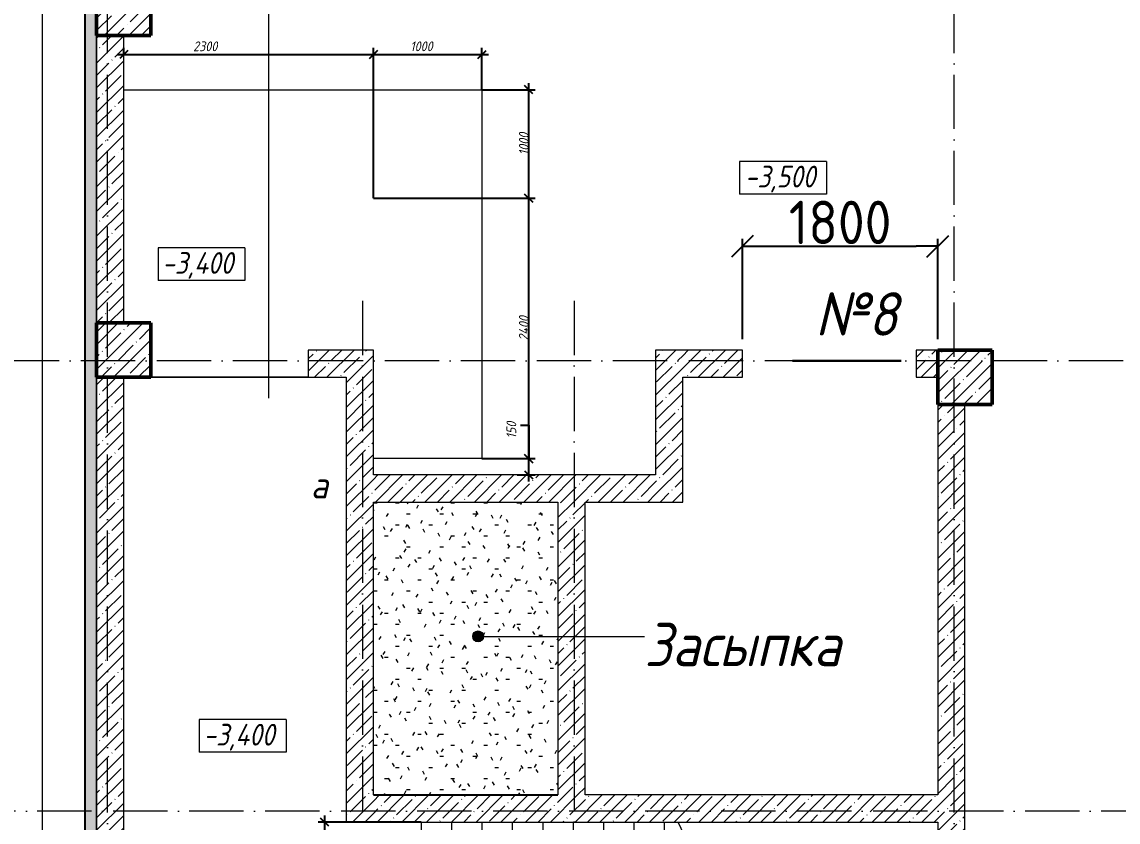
# Model space of a CAD drawing. Header units: millimetres. Extents: x -401725 to 250493, y 305116 to 802890.
# Drawn here: x -353889 to -343790, y 460747 to 468122 of the extents above; entities that cross this region are included whole.
import ezdxf

# ---------------------------------------------------------------- set-up
doc = ezdxf.new("R2010")
doc.units = ezdxf.units.MM
doc.linetypes.add('200_ШТРИХ_ш1п0_6_', pattern=[160, 100, -60])
doc.linetypes.add('50_200_ШТРИХ_1Т_ш5_п1_п1_', pattern=[700, 500, -100, 0, -100])
for name, color, linetype, lineweight in [('A-____-____-DIMS', 7, 'Continuous', 9), ('A-____-NOTE-TEXT', 7, 'Continuous', 9), ('A-FLOR-____-MCUT', 7, 'Continuous', 25), ('A-FLOR-____-OTLN', 7, 'Continuous', 9), ('A-FLOR-____-PATT-1', 7, 'Continuous', 9), ('A-WALL-____-MCUT', 7, 'Continuous', 13), ('A-WALL-____-MCUT-1', 7, 'Continuous', 9), ('A-WALL-____-MCUT-3', 7, 'Continuous', 9), ('A-WALL-____-PATT-1', 7, 'Continuous', 9), ('G-____-____-DIMS', 7, 'Continuous', 9), ('G-____-____-TEXT', 7, 'Continuous', 9), ('S-COLS-____-MCUT', 7, 'Continuous', 50), ('S-COLS-____-OTLN', 7, 'Continuous', 9), ('S-GRID-____-OTLN-1', 7, '50_200_ШТРИХ_1Т_ш5_п1_п1_', 9), ('S-STRS-____-MBND', 7, 'Continuous', 9), ('S-STRS-____-OTLN-1', 7, 'Continuous', 9)]:
    doc.layers.add(name, color=color, linetype=linetype, lineweight=lineweight)
doc.layers.add('A-DETL-GENF-OTLN-4', color=9, linetype='200_ШТРИХ_ш1п0_6_', lineweight=9, true_color=0x808080)
doc.layers.add('A-DETL-GENF-OTLN-5', color=7, linetype='Continuous', lineweight=5, true_color=0xc0c0c0)
doc.styles.add('ISOCPEUR_I', font='isocpeui.ttf', dxfattribs={"width": 0.9, "height": 2.5})
doc.styles.add('ISOCPEUR_I_2', font='isocpeui.ttf', dxfattribs={"width": 0.85, "height": 2.3})
doc.styles.add('ISOCPEUR_I_7', font='isocpeui.ttf', dxfattribs={"width": 0.9, "height": 90})
doc.styles.add('СПДС', font='isocpeur.ttf', dxfattribs={"width": 0.9})
doc.dimstyles.new('ISO-1_8_0_9К_СРЕДНИЙ_Кладочные', dxfattribs={"dimscale": 304.8, "dimtxt": 89.638306, "dimasz": 0.246063, "dimexe": 0.19685, "dimexo": 0, "dimgap": 0, "dimtad": 1, "dimdec": 3, "dimrnd": 0.001, "dimdsep": 46, "dimtxsty": 'ISOCPEUR_I_7', "dimblk1": 'OBLIQUE', "dimblk2": 'OBLIQUE', "dimsah": 1, "dimcen": 0.09, "dimdle": 0.19685, "dimazin": 0, "dimtfac": 1, "dimtdec": 4, "dimtix": 1, "dimtmove": 2, "dimatfit": 3, "dimfxl": 1, "dimtvp": 1, "dimtolj": 1, "dimtzin": 0, "dimarcsym": 2})
doc.dimstyles.new('ISO-1_8_0_9К_СРЕДНИЙ_Кладочные_1', dxfattribs={"dimscale": 304.8, "dimtxt": 89.638306, "dimasz": 0.246063, "dimexe": 0.19685, "dimexo": 0, "dimgap": 0, "dimtad": 1, "dimdec": 3, "dimrnd": 0.001, "dimdsep": 46, "dimtxsty": 'ISOCPEUR_I_7', "dimblk1": 'OBLIQUE', "dimblk2": 'OBLIQUE', "dimsah": 1, "dimcen": 0.09, "dimdle": 0.19685, "dimazin": 0, "dimtfac": 1, "dimtdec": 4, "dimtix": 1, "dimtmove": 0, "dimatfit": 3, "dimfxl": 1, "dimtvp": 1, "dimtolj": 1, "dimtzin": 0, "dimarcsym": 2})
doc.dimstyles.new('ISO-1_8_0_9К_СРЕДНИЙ_Кладочные_2', dxfattribs={"dimscale": 304.8, "dimtxt": 89.638306, "dimasz": 0.246063, "dimexe": 0.19685, "dimexo": 0, "dimgap": 0, "dimtad": 1, "dimdec": 3, "dimrnd": 0.001, "dimdsep": 46, "dimtxsty": 'ISOCPEUR_I_7', "dimblk1": 'OBLIQUE', "dimblk2": 'OBLIQUE', "dimsah": 1, "dimcen": 0.09, "dimdle": 0.19685, "dimazin": 0, "dimtfac": 1, "dimtdec": 4, "dimtix": 1, "dimtmove": 1, "dimatfit": 3, "dimfxl": 1, "dimtvp": 1, "dimtolj": 1, "dimtzin": 0, "dimarcsym": 2})
doc.dimstyles.new('Размера А3', dxfattribs={"dimtxt": 200, "dimasz": 100, "dimexe": 70, "dimexo": 100, "dimgap": 20, "dimtad": 1, "dimdec": 0, "dimrnd": 10, "dimzin": 0, "dimdsep": 46, "dimtxsty": 'СПДС', "dimblk": 'ARROWHEAD_6', "dimcen": 1, "dimclrd": 256, "dimclre": 256, "dimclrt": 256, "dimazin": 0, "dimtfac": 1, "dimtdec": 0, "dimtmove": 2, "dimatfit": 3, "dimfxl": 1, "dimtolj": 1, "dimtzin": 0, "dimarcsym": 0})
pattern_1 = [(45, (-350751.34, 459015.94), (-114.0493, 114.0493), []), (45, (-350637.3, 459015.94), (-114.0493, 114.0493), [201.612, -40.322, 3.353, -36.97])]

# ---------------------------------------------------------------- blocks, each defined once
blk = doc.blocks.new('BSC_Колонна _Прямоугольная - 500х500-V91-АР1_Кладочный план подвала в осях 1-64_А-ГГ')
at = {"layer": 'S-COLS-____-OTLN'}
h = blk.add_hatch(dxfattribs=at)
h.set_pattern_fill('FP_103', color=256, style=0, pattern_type=2)
h.set_pattern_definition([(45, (-5550, -5831.04), (-114.0493, 114.0493), []), (45, (-5435.95, -5831.04), (-114.0493, 114.0493), [201.613, -40.323, 3.353, -36.97])])
h.paths.add_polyline_path([(-250, -250), (250, -250), (250, 250), (-250, 250)], flags=0)
at = {"layer": 'S-COLS-____-MCUT'}
for p, q in [((250, 250), (-250, 250)), ((-250, 250), (-250, -250)), ((250, -250), (250, 250)), ((-250, -250), (250, -250))]:
    blk.add_line(p, q, dxfattribs=at)
blk = doc.blocks.new('BSC_Колонна _Прямоугольная - 500х500-V148-АР1_Кладочный план подвала в осях 1-64_А-ГГ')
at = {"layer": 'S-COLS-____-OTLN'}
h = blk.add_hatch(dxfattribs=at)
h.set_pattern_fill('FP_164', color=256, style=0, pattern_type=2)
h.set_pattern_definition([(45, (2200, -9231.04), (-114.0493, 114.0493), []), (45, (2314.05, -9231.04), (-114.0493, 114.0493), [201.612, -40.322, 3.353, -36.97])])
h.paths.add_polyline_path([(-250, -250), (250, -250), (250, 250), (-250, 250)], flags=0)
at = {"layer": 'S-COLS-____-MCUT'}
for p, q in [((250, 250), (-250, 250)), ((-250, 250), (-250, -250)), ((250, -250), (250, 250)), ((-250, -250), (250, -250))]:
    blk.add_line(p, q, dxfattribs=at)
blk = doc.blocks.new('BSC_Колонна _Прямоугольная - 500х500-V149-АР1_Кладочный план подвала в осях 1-64_А-ГГ')
at = {"layer": 'S-COLS-____-OTLN'}
h = blk.add_hatch(dxfattribs=at)
h.set_pattern_fill('FP_165', color=256, style=0, pattern_type=2)
h.set_pattern_definition([(45, (2200, -6081.04), (-114.0493, 114.0493), []), (45, (2314.05, -6081.04), (-114.0493, 114.0493), [201.612, -40.322, 3.353, -36.97])])
h.paths.add_polyline_path([(-250, -250), (250, -250), (250, 250), (-250, 250)], flags=0)
at = {"layer": 'S-COLS-____-MCUT'}
for p, q in [((250, 250), (-250, 250)), ((-250, 250), (-250, -250)), ((250, -250), (250, 250)), ((-250, -250), (250, -250))]:
    blk.add_line(p, q, dxfattribs=at)
blk = doc.blocks.new('DET_L_Имитация разреза_ISO2-5 - Вправо-27489999-АР1_Кладочный план подвала в осях 1-64_А-ГГ')
at = {"layer": 'A-DETL-GENF-OTLN-5'}
blk.add_line((143, 0), (4394, 0), dxfattribs=at)
blk = doc.blocks.new('Высотные отметки - 9_5х3_5_h_-17668430-АР1_Кладочный план подвала в осях 1-64_А-ГГ')
at = {"layer": 'G-____-____-DIMS'}
for p, q in [((-4, 3), (-4, 0)), ((4, 3), (-4, 3)), ((4, 3), (4, 0)), ((4, 0), (-4, 0))]:
    blk.add_line(p, q, dxfattribs=at)
blk = doc.blocks.new('_Oblique')
at = {"color": 0, "linetype": 'ByBlock', "lineweight": -2}
blk.add_line((-0.5, -0.5), (0.5, 0.5), dxfattribs=at)
blk = doc.blocks.new('*D8262')
at = {"layer": 'A-____-____-DIMS', "color": 0, "lineweight": -2, "transparency": 16777216}
for p, q in [((-352951, 467813), (-352951, 467882)), ((-350651, 466497), (-350651, 467882)), ((-353011, 467822), (-350591, 467822))]:
    blk.add_line(p, q, dxfattribs=at)
at = {"layer": 'Defpoints', "color": 0, "transparency": 16777216}
for p in [(-352951, 467813), (-350651, 467822), (-350651, 466497)]:
    blk.add_point(p, dxfattribs=at)
at = {"layer": 'A-____-____-DIMS', "color": 0, "lineweight": -2, "transparency": 16777216, "xscale": 75, "yscale": 75, "zscale": 75, "rotation": 180}
blk.add_blockref('_Oblique', (-352951, 467822), dxfattribs=at)
at = {"layer": 'A-____-____-DIMS', "color": 0, "lineweight": -2, "transparency": 16777216, "xscale": 75, "yscale": 75, "zscale": 75}
blk.add_blockref('_Oblique', (-350651, 467822), dxfattribs=at)
at = {"layer": 'A-____-____-DIMS', "color": 0, "transparency": 16777216, "insert": (-352312, 467942), "char_height": 90, "width": 546.1, "attachment_point": 1, "line_spacing_factor": 1.149209, "style": 'ISOCPEUR_I_7'}
blk.add_mtext('\\A1;2300', dxfattribs=at)
blk = doc.blocks.new('*D8263')
at = {"layer": 'A-____-____-DIMS', "color": 0, "lineweight": -2, "transparency": 16777216}
for p, q in [((-350651, 466497), (-350651, 467882)), ((-349651, 467497), (-349651, 467882)), ((-350711, 467822), (-349591, 467822))]:
    blk.add_line(p, q, dxfattribs=at)
at = {"layer": 'Defpoints', "color": 0, "transparency": 16777216}
for p in [(-349651, 467822), (-349651, 467497), (-350651, 466497)]:
    blk.add_point(p, dxfattribs=at)
at = {"layer": 'A-____-____-DIMS', "color": 0, "lineweight": -2, "transparency": 16777216, "xscale": 75, "yscale": 75, "zscale": 75, "rotation": 180}
blk.add_blockref('_Oblique', (-350651, 467822), dxfattribs=at)
at = {"layer": 'A-____-____-DIMS', "color": 0, "lineweight": -2, "transparency": 16777216, "xscale": 75, "yscale": 75, "zscale": 75}
blk.add_blockref('_Oblique', (-349651, 467822), dxfattribs=at)
at = {"layer": 'A-____-____-DIMS', "color": 0, "transparency": 16777216, "insert": (-350312, 467942), "char_height": 90, "width": 504.73, "attachment_point": 1, "line_spacing_factor": 1.149209, "style": 'ISOCPEUR_I_7'}
blk.add_mtext('\\A1;1000', dxfattribs=at)
blk = doc.blocks.new('*D8264')
at = {"layer": 'A-____-____-DIMS', "color": 0, "lineweight": -2, "transparency": 16777216}
for p, q in [((-349295, 464406), (-349220, 464406)), ((-349220, 464406), (-349220, 464097)), ((-349220, 463887), (-349220, 464157)), ((-349651, 464097), (-349160, 464097)), ((-349326, 463947), (-349160, 463947))]:
    blk.add_line(p, q, dxfattribs=at)
at = {"layer": 'Defpoints', "color": 0, "transparency": 16777216}
for p in [(-349651, 464097), (-349220, 464097), (-349326, 463947)]:
    blk.add_point(p, dxfattribs=at)
at = {"layer": 'A-____-____-DIMS', "color": 0, "lineweight": -2, "transparency": 16777216, "xscale": 75, "yscale": 75, "zscale": 75}
for p, rotation in [((-349220, 464097), 90), ((-349220, 463947), 270)]:
    blk.add_blockref('_Oblique', p, dxfattribs=dict(at, rotation=rotation))
at = {"layer": 'A-____-____-DIMS', "color": 0, "transparency": 16777216, "insert": (-349425, 464282), "char_height": 90, "width": 368.21, "attachment_point": 1, "rotation": 90, "line_spacing_factor": 1.149209, "style": 'ISOCPEUR_I_7'}
blk.add_mtext('\\A1;150', dxfattribs=at)
blk = doc.blocks.new('*D8265')
at = {"layer": 'A-____-____-DIMS', "color": 0, "lineweight": -2, "transparency": 16777216}
for p, q in [((-350651, 466497), (-349160, 466497)), ((-349220, 464037), (-349220, 466557)), ((-349651, 464097), (-349160, 464097))]:
    blk.add_line(p, q, dxfattribs=at)
at = {"layer": 'Defpoints', "color": 0, "transparency": 16777216}
for p in [(-350651, 466497), (-349220, 466497), (-349651, 464097)]:
    blk.add_point(p, dxfattribs=at)
at = {"layer": 'A-____-____-DIMS', "color": 0, "lineweight": -2, "transparency": 16777216, "xscale": 75, "yscale": 75, "zscale": 75}
for p, rotation in [((-349220, 466497), 90), ((-349220, 464097), 270)]:
    blk.add_blockref('_Oblique', p, dxfattribs=dict(at, rotation=rotation))
at = {"layer": 'A-____-____-DIMS', "color": 0, "transparency": 16777216, "insert": (-349265, 465297), "char_height": 90, "width": 562.65, "attachment_point": 5, "rotation": 90, "style": 'ISOCPEUR_I_7'}
blk.add_mtext('\\A1;2400', dxfattribs=at)
blk = doc.blocks.new('*D8266')
at = {"layer": 'A-____-____-DIMS', "color": 0, "lineweight": -2, "transparency": 16777216}
for p, q in [((-349651, 467497), (-349160, 467497)), ((-349220, 466437), (-349220, 467557)), ((-350651, 466497), (-349160, 466497))]:
    blk.add_line(p, q, dxfattribs=at)
at = {"layer": 'Defpoints', "color": 0, "transparency": 16777216}
for p in [(-349651, 467497), (-349220, 467497), (-350651, 466497)]:
    blk.add_point(p, dxfattribs=at)
at = {"layer": 'A-____-____-DIMS', "color": 0, "lineweight": -2, "transparency": 16777216, "xscale": 75, "yscale": 75, "zscale": 75}
for p, rotation in [((-349220, 467497), 90), ((-349220, 466497), 270)]:
    blk.add_blockref('_Oblique', p, dxfattribs=dict(at, rotation=rotation))
at = {"layer": 'A-____-____-DIMS', "color": 0, "transparency": 16777216, "insert": (-349265, 466997), "char_height": 90, "width": 504.73, "attachment_point": 5, "rotation": 90, "style": 'ISOCPEUR_I_7'}
blk.add_mtext('\\A1;1000', dxfattribs=at)
blk = doc.blocks.new('*D8231')
at = {"layer": 'A-____-____-DIMS', "color": 0, "lineweight": -2, "transparency": 16777216}
for p, q in [((-350211, 460747), (-351160, 460747)), ((-351100, 458817), (-351100, 460807)), ((-350901, 458877), (-351160, 458877))]:
    blk.add_line(p, q, dxfattribs=at)
at = {"layer": 'Defpoints', "color": 0, "transparency": 16777216}
for p in [(-351100, 460747), (-350211, 460747), (-350901, 458877)]:
    blk.add_point(p, dxfattribs=at)
at = {"layer": 'A-____-____-DIMS', "color": 0, "lineweight": -2, "transparency": 16777216, "xscale": 75, "yscale": 75, "zscale": 75}
for p, rotation in [((-351100, 460747), 90), ((-351100, 458877), 270)]:
    blk.add_blockref('_Oblique', p, dxfattribs=dict(at, rotation=rotation))
at = {"layer": 'A-____-____-DIMS', "color": 0, "transparency": 16777216, "insert": (-351145, 459812), "char_height": 90, "width": 504.73, "attachment_point": 5, "rotation": 90, "style": 'ISOCPEUR_I_7'}
blk.add_mtext('\\A1;1870', dxfattribs=at)
blk = doc.blocks.new('ARROWHEAD_6')
at = {"color": 0, "linetype": 'Continuous'}
for p, q in [((0, 0), (-1, 0)), ((-0.5, -0.5), (0.5, 0.5))]:
    blk.add_line(p, q, dxfattribs=at)
blk = doc.blocks.new('*D8534')
at = {"lineweight": -2, "transparency": 16777216}
for p, q in [((-347251, 465197), (-347251, 466124)), ((-345451, 465197), (-345451, 466124)), ((-347051, 466054), (-345651, 466054))]:
    blk.add_line(p, q, dxfattribs=at)
at = {"layer": 'Defpoints', "color": 0, "transparency": 16777216}
for p in [(-345451, 466054), (-347251, 465097), (-345451, 465097)]:
    blk.add_point(p, dxfattribs=at)
at = {"lineweight": -2, "transparency": 16777216, "xscale": 200, "yscale": 200, "zscale": 200, "rotation": 180}
blk.add_blockref('ARROWHEAD_6', (-347251, 466054), dxfattribs=at)
at = {"lineweight": -2, "transparency": 16777216, "xscale": 200, "yscale": 200, "zscale": 200}
blk.add_blockref('ARROWHEAD_6', (-345451, 466054), dxfattribs=at)
at = {"lineweight": 25, "transparency": 16777216, "insert": (-346351, 466274), "char_height": 400, "attachment_point": 5, "style": 'СПДС'}
blk.add_mtext('\\A1;1800', dxfattribs=at)

msp = doc.modelspace()

# ---------------------------------------------------------------- hatches: boundary and pattern name
at = {"layer": 'A-FLOR-____-PATT-1'}
h = msp.add_hatch(dxfattribs=at)
h.set_pattern_fill('FP_166', color=256, style=0, pattern_type=2)
h.set_pattern_definition([(0, (-350751.34, 459015.94), (406.4, 101.6), [33.528, -271.272, 33.528, -271.272, -1625.6]), (0, (-350751.34, 459015.94), (406.4, 101.6), [-609.6, 33.528, -576.072, 33.528, -271.272, -711.2]), (0, (-350751.34, 459015.94), (406.4, 101.6), [-1524, 33.528, -169.672, 33.528, -474.472]), (120, (-350598.94, 459066.74), (-291.1882, 301.1527), [33.528, -271.272, 33.528, -271.272, -1625.6]), (120, (-350598.94, 459066.74), (-291.1882, 301.1527), [-609.6, 33.528, -576.072, 33.528, -271.272, -711.2]), (120, (-350598.94, 459066.74), (-291.1882, 301.1527), [-1524, 33.528, -169.672, 33.528, -474.472]), (240, (-350548.14, 459269.94), (-115.2118, -402.7527), [33.528, -271.272, 33.528, -271.272, -1625.6]), (240, (-350548.14, 459269.94), (-115.2118, -402.7527), [-609.6, 33.528, -576.072, 33.528, -271.272, -711.2]), (240, (-350548.14, 459269.94), (-115.2118, -402.7527), [-1524, 33.528, -169.672, 33.528, -474.472])])
h.paths.add_polyline_path([(-348951.3432, 460997.3304), (-348951.3432, 463696.983), (-350651.3432, 463696.983), (-350651.3432, 460997.3304)], flags=0)
at = {"layer": 'A-WALL-____-PATT-1'}
h = msp.add_hatch(dxfattribs=at)
h.set_pattern_fill('FP_91', color=256, style=0, pattern_type=2)
h.set_pattern_definition([(0, (-350751.34, 459015.94), (120.968, 69.841), [80.645, -161.29]), (120, (-350751.34, 459015.94), (-120.96808, 69.84086), [80.645, -161.29]), (60, (-350751.34, 459015.94), (-8e-05, 139.68186), [0, -161.29, 80.645, 0])])
h.paths.add_polyline_path([(-353203.3432, 456994.983), (-353203.3432, 506748.983), (-353303.3432, 506748.983), (-353303.3432, 456994.983)], flags=0)
h = msp.add_hatch(dxfattribs=at)
h.set_pattern_fill('FP_1', color=256, style=0, pattern_type=2)
h.set_pattern_definition(pattern_1)
h.paths.add_polyline_path([(-352951.3432, 465346.983), (-352951.3432, 467996.983), (-353201.3432, 467996.983), (-353201.3432, 465346.983)], flags=0)
h = msp.add_hatch(dxfattribs=at)
h.set_pattern_fill('FP_1', color=256, style=0, pattern_type=2)
h.set_pattern_definition(pattern_1)
h.paths.add_polyline_path([(-350651.3432, 464846.983), (-350651.3432, 465096.983), (-351251.3432, 465096.983), (-351251.3432, 464846.983), (-350766.7111, 464846.983)], flags=0)
h = msp.add_hatch(dxfattribs=at)
h.set_pattern_fill('FP_1', color=256, style=0, pattern_type=2)
h.set_pattern_definition(pattern_1)
h.paths.add_polyline_path([(-347801.3432, 463696.983), (-347801.3432, 465096.983), (-348051.3432, 465096.983), (-348051.3432, 463696.983)], flags=0)
h = msp.add_hatch(dxfattribs=at)
h.set_pattern_fill('FP_1', color=256, style=0, pattern_type=2)
h.set_pattern_definition(pattern_1)
h.paths.add_polyline_path([(-345451.3432, 464846.983), (-345451.3432, 465096.983), (-345651.3432, 465096.983), (-345651.3432, 464846.983)], flags=0)
h.paths.add_polyline_path([(-347801.3432, 464846.983), (-347251.3432, 464846.983), (-347251.3432, 465096.983), (-347801.3432, 465096.983)], flags=0)
h = msp.add_hatch(dxfattribs=at)
h.set_pattern_fill('FP_1', color=256, style=0, pattern_type=2)
h.set_pattern_definition(pattern_1)
h.paths.add_polyline_path([(-352951.3432, 457096.983), (-352951.3432, 464846.983), (-353201.3432, 464846.983), (-353201.3432, 457096.983)], flags=0)
h = msp.add_hatch(dxfattribs=at)
h.set_pattern_fill('FP_1', color=256, style=0, pattern_type=2)
h.set_pattern_definition(pattern_1)
h.paths.add_polyline_path([(-350766.7111, 460746.983), (-350651.3432, 460746.983), (-350651.3432, 464846.983), (-350901.3432, 464846.983), (-350901.3432, 460746.983)], flags=0)
h = msp.add_hatch(dxfattribs=at)
h.set_pattern_fill('FP_1', color=256, style=0, pattern_type=2)
h.set_pattern_definition(pattern_1)
h.paths.add_polyline_path([(-345201.3432, 460746.983), (-345201.3432, 464596.983), (-345451.3432, 464596.983), (-345451.3432, 460746.983)], flags=0)
h = msp.add_hatch(dxfattribs=at)
h.set_pattern_fill('FP_1', color=256, style=0, pattern_type=2)
h.set_pattern_definition(pattern_1)
h.paths.add_polyline_path([(-348701.3432, 463696.983), (-348051.3432, 463696.983), (-348051.3432, 463946.983), (-350651.3432, 463946.983), (-350651.3432, 463696.983), (-348951.3432, 463696.983)], flags=0)
h = msp.add_hatch(dxfattribs=at)
h.set_pattern_fill('FP_1', color=256, style=0, pattern_type=2)
h.set_pattern_definition(pattern_1)
h.paths.add_polyline_path([(-348701.3432, 460996.983), (-348701.3432, 463696.983), (-348951.3432, 463696.983), (-348951.3432, 460996.983)], flags=0)
h = msp.add_hatch(dxfattribs=at)
h.set_pattern_fill('FP_1', color=256, style=0, pattern_type=2)
h.set_pattern_definition(pattern_1)
h.paths.add_polyline_path([(-345451.3432, 460746.983), (-345451.3432, 460996.983), (-350651.3432, 460996.983), (-350651.3432, 460746.983), (-347231.7046, 460746.983)], flags=0)
h = msp.add_hatch(dxfattribs=at)
h.set_pattern_fill('FP_1', color=256, style=0, pattern_type=2)
h.set_pattern_definition(pattern_1)
h.paths.add_polyline_path([(-345201.3432, 457596.983), (-345201.3432, 460746.983), (-345451.3432, 460746.983), (-345451.3432, 457596.983)], flags=0)
at = {"layer": 'G-____-____-TEXT'}
h = msp.add_hatch(color=256, dxfattribs=at)
edge = h.paths.add_edge_path(flags=0)
edge.add_arc((-349686.4225, 462458.7836), 50, 0, 360)

# ---------------------------------------------------------------- linework, layer by layer
at = {"color": 5, "lineweight": 30}
msp.add_lwpolyline([(-346789.7747, 464996.983), (-345789.7747, 464996.983)], dxfattribs=at)
at = {"layer": 'A-FLOR-____-MCUT'}
msp.add_line((-350651.3432, 460997.3304), (-348951.3432, 460997.3304), dxfattribs=at)
at = {"layer": 'A-FLOR-____-OTLN'}
for p, q in [((-353701.3432, 468496.983), (-353701.3432, 459553.2437)), ((-352951.3432, 467496.983), (-349651.3432, 467496.983)), ((-349651.3432, 467496.983), (-349651.3432, 464096.983)), ((-351251.3432, 464846.983), (-352701.3432, 464846.983)), ((-352701.3432, 464846.983), (-351251.3432, 464846.983)), ((-349651.3432, 464096.983), (-350651.3432, 464096.983))]:
    msp.add_line(p, q, dxfattribs=at)
at = {"layer": 'A-WALL-____-MCUT'}
for p, q in [((-353311.3432, 506856.983), (-353311.3432, 456986.983)), ((-353303.3432, 456994.983), (-353303.3432, 506848.983))]:
    msp.add_line(p, q, dxfattribs=at)
at = {"layer": 'A-WALL-____-MCUT-1'}
for p, q in [((-353201.3432, 467996.983), (-353201.3432, 465346.983)), ((-352951.3432, 465346.983), (-352951.3432, 467996.983)), ((-350651.3432, 465096.983), (-351251.3432, 465096.983)), ((-351251.3432, 465096.983), (-351251.3432, 464846.983)), ((-350651.3432, 463946.983), (-350651.3432, 465096.983)), ((-347251.3432, 465096.983), (-348051.3432, 465096.983)), ((-348051.3432, 465096.983), (-348051.3432, 463946.983)), ((-347251.3432, 464846.983), (-347251.3432, 465096.983)), ((-345451.3432, 465096.983), (-345651.3432, 465096.983)), ((-345651.3432, 465096.983), (-345651.3432, 464846.983)), ((-353201.3432, 464846.983), (-353201.3432, 457096.983)), ((-352951.3432, 457346.983), (-352951.3432, 464846.983)), ((-351251.3432, 464846.983), (-350901.3432, 464846.983)), ((-350901.3432, 464846.983), (-350901.3432, 460746.983)), ((-347801.3432, 464846.983), (-347251.3432, 464846.983)), ((-347801.3432, 463696.983), (-347801.3432, 464846.983)), ((-345651.3432, 464846.983), (-345451.3432, 464846.983)), ((-345451.3432, 464596.983), (-345451.3432, 460996.983)), ((-345201.3432, 457596.983), (-345201.3432, 464596.983)), ((-348051.3432, 463946.983), (-350651.3432, 463946.983)), ((-350651.3432, 460996.983), (-350651.3432, 463696.983)), ((-350651.3432, 463696.983), (-348951.3432, 463696.983)), ((-348951.3432, 463696.983), (-348951.3432, 460996.983)), ((-348701.3432, 460996.983), (-348701.3432, 463696.983)), ((-348701.3432, 463696.983), (-348051.3432, 463696.983)), ((-348051.3432, 463696.983), (-347801.3432, 463696.983)), ((-348951.3432, 460996.983), (-350651.3432, 460996.983)), ((-345451.3432, 460996.983), (-348701.3432, 460996.983)), ((-350901.3432, 460746.983), (-345451.3432, 460746.983)), ((-345451.3432, 460746.983), (-345451.3432, 457596.983))]:
    msp.add_line(p, q, dxfattribs=at)
at = {"layer": 'A-WALL-____-MCUT-3'}
msp.add_line((-353203.3432, 457094.983), (-353203.3432, 506748.983), dxfattribs=at)
at = {"layer": 'G-____-____-TEXT'}
msp.add_line((-349686.4225, 462458.7836), (-348153.6027, 462458.7836), dxfattribs=at)
msp.add_circle((-349686.4225, 462458.7836), 50, dxfattribs=at)
at = {"layer": 'S-GRID-____-OTLN-1'}
for p, q in [((-353101.3432, 454533.3346), (-353101.3432, 508896.9006)), ((-345301.3432, 454533.3346), (-345301.3432, 508896.9006)), ((-350751.3432, 465550.9569), (-350751.3432, 454533.3346)), ((-348801.3432, 465550.9569), (-348801.3432, 454533.3346)), ((-260432.5559, 464996.983), (-355420.1134, 464996.983)), ((-246832.7496, 460846.983), (-355420.1134, 460846.983))]:
    msp.add_line(p, q, dxfattribs=at)
at = {"layer": 'S-STRS-____-MBND'}
msp.add_line((-347464.1705, 459935.2714), (-347842.6778, 460746.983), dxfattribs=at)
at = {"layer": 'S-STRS-____-OTLN-1'}
for p, q in [((-350211.3432, 460746.983), (-350211.3432, 458896.983)), ((-350211.3432, 460746.983), (-350211.3432, 458896.983)), ((-349931.3432, 460746.983), (-349931.3432, 458896.983)), ((-349931.3432, 460746.983), (-349931.3432, 458896.983)), ((-349651.3432, 460746.983), (-349651.3432, 458896.983)), ((-349651.3432, 460746.983), (-349651.3432, 458896.983)), ((-349371.3432, 460746.983), (-349371.3432, 458896.983)), ((-349371.3432, 460746.983), (-349371.3432, 458896.983)), ((-349091.3432, 460746.983), (-349091.3432, 458896.983)), ((-349091.3432, 460746.983), (-349091.3432, 458896.983)), ((-348811.3432, 460746.983), (-348811.3432, 458896.983)), ((-348811.3432, 460746.983), (-348811.3432, 458896.983)), ((-348531.3432, 460746.983), (-348531.3432, 458896.983)), ((-348531.3432, 460746.983), (-348531.3432, 458896.983)), ((-348251.3432, 460746.983), (-348251.3432, 458896.983)), ((-348251.3432, 460746.983), (-348251.3432, 458896.983)), ((-347971.3432, 460746.983), (-347971.3432, 458896.983)), ((-347971.3432, 460746.983), (-347971.3432, 458896.983))]:
    msp.add_line(p, q, dxfattribs=at)

# ---------------------------------------------------------------- block references
at = {"layer": 'A-DETL-GENF-OTLN-4', "rotation": 89.99999999999994}
msp.add_blockref('DET_L_Имитация разреза_ISO2-5 - Вправо-27489999-АР1_Кладочный план подвала в осях 1-64_А-ГГ', (-351615.9159, 464510.1752), dxfattribs=at)
at = {"layer": 'G-____-____-DIMS', "xscale": 99.99999999999993, "yscale": 99.99999999999993, "zscale": 99.99999999999993}
for p in [(-346878.0475, 466535.0188), (-352235.5121, 465739.0079), (-351855.3565, 461391.1041)]:
    msp.add_blockref('Высотные отметки - 9_5х3_5_h_-17668430-АР1_Кладочный план подвала в осях 1-64_А-ГГ', p, dxfattribs=at)
at = {"layer": 'S-COLS-____-OTLN'}
for name, p in [('BSC_Колонна _Прямоугольная - 500х500-V148-АР1_Кладочный план подвала в осях 1-64_А-ГГ', (-352951.3432, 468246.983)), ('BSC_Колонна _Прямоугольная - 500х500-V149-АР1_Кладочный план подвала в осях 1-64_А-ГГ', (-352951.3432, 465096.983)), ('BSC_Колонна _Прямоугольная - 500х500-V91-АР1_Кладочный план подвала в осях 1-64_А-ГГ', (-345201.3432, 464846.983))]:
    msp.add_blockref(name, p, dxfattribs=at)

# ---------------------------------------------------------------- texts
at = {"layer": 'A-____-NOTE-TEXT', "insert": (-351228.2944, 463979.4154), "char_height": 250, "width": 223.670813, "attachment_point": 1, "style": 'ISOCPEUR_I'}
msp.add_mtext('\\fISOCPEUR|b0|i1|c204|p34|;\\W.9;а', dxfattribs=at)
at = {"layer": 'G-____-____-DIMS', "char_height": 200, "attachment_point": 1, "line_spacing_factor": 1.149209, "style": 'ISOCPEUR_I_2'}
for s, insert, width in [('-3,500', (-347228.6213, 466796.3099), 841.377075), ('-3,400', (-352596.0454, 466000.299), 865.279833), ('-3,400', (-352215.8898, 461652.3953), 865.279833)]:
    msp.add_mtext(s, dxfattribs=dict(at, insert=insert, width=width))
at = {"layer": 'G-____-____-TEXT', "char_height": 400, "attachment_point": 1, "style": 'ISOCPEUR_I'}
for s, insert, width in [('№8', (-346579.8648, 465629.8599), 2763.416813), ('Засыпка', (-348153.6027, 462583.7836), 1464.683063)]:
    msp.add_mtext(s, dxfattribs=dict(at, insert=insert, width=width))

# ---------------------------------------------------------------- dimensions: what is measured, and where the dimension line sits
at = {"lineweight": 25}
dim = msp.add_linear_dim(base=(-345451.3432, 466053.6437), p1=(-347251.3432, 465096.983), p2=(-345451.3432, 465096.983), dimstyle='Размера А3', override={"dimtxt": 400, "dimasz": 200}, dxfattribs=at)
dim.commit()
dim.dimension.update_dxf_attribs({"geometry": '*D8534', "text_midpoint": (-346351.3432, 466273.6437)})
at = {"layer": 'A-____-____-DIMS'}
for base, p1, p2, override, picture, middle in [((-350651.3432, 467821.8763), (-352951.3432, 467812.7803), (-350651.3432, 466496.983), {"dimtxt": 400, "dimpost": '<>', "dimfxl": 2649.777866}, '*D8262', (-352039.0012, 467821.8763)), ((-349651.3432, 467821.8763), (-350651.3432, 466496.983), (-349651.3432, 467496.983), {"dimtxt": 400, "dimpost": '<>', "dimfxl": 1414.213562}, '*D8263', (-350059.6988, 467821.8763))]:
    dim = msp.add_linear_dim(base=base, p1=p1, p2=p2, dimstyle='ISO-1_8_0_9К_СРЕДНИЙ_Кладочные_1', override=override, dxfattribs=at)
    dim.commit()
    dim.dimension.update_dxf_attribs({"geometry": picture, "text_midpoint": middle, "dimtype": 160})
for base, p1, p2, override, picture, middle in [((-349219.9386, 467496.983), (-350651.3432, 466496.983), (-349651.3432, 467496.983), {"dimtxt": 400, "dimpost": '<>', "dimfxl": 1414.213562}, '*D8266', (-349264.9386, 466996.983)), ((-349219.9386, 466496.983), (-349651.3432, 464096.983), (-350651.3432, 466496.983), {"dimtxt": 400, "dimpost": '<>', "dimfxl": 2600}, '*D8265', (-349264.9386, 465296.983)), ((-351099.5256, 460746.983), (-350901.3432, 458876.983), (-350211.3432, 460746.983), {"dimtxt": 400, "dimpost": '<>', "dimfxl": 1993.238571}, '*D8231', (-351145.1052, 459811.983))]:
    dim = msp.add_linear_dim(base=base, p1=p1, p2=p2, angle=90, dimstyle='ISO-1_8_0_9К_СРЕДНИЙ_Кладочные', override=override, dxfattribs=at)
    dim.commit()
    dim.dimension.update_dxf_attribs({"geometry": picture, "text_midpoint": middle})
dim = msp.add_linear_dim(base=(-349219.9386, 464096.983), p1=(-349326.0046, 463946.983), p2=(-349651.3432, 464096.983), angle=90, dimstyle='ISO-1_8_0_9К_СРЕДНИЙ_Кладочные_2', override={"dimtxt": 400, "dimpost": '<>', "dimfxl": 358.253028}, dxfattribs=at)
dim.commit()
dim.dimension.update_dxf_attribs({"geometry": '*D8264', "text_midpoint": (-349335.1006, 464406.312), "dimtype": 160, "text_rotation": 90})

doc.saveas('drawing.dxf')
